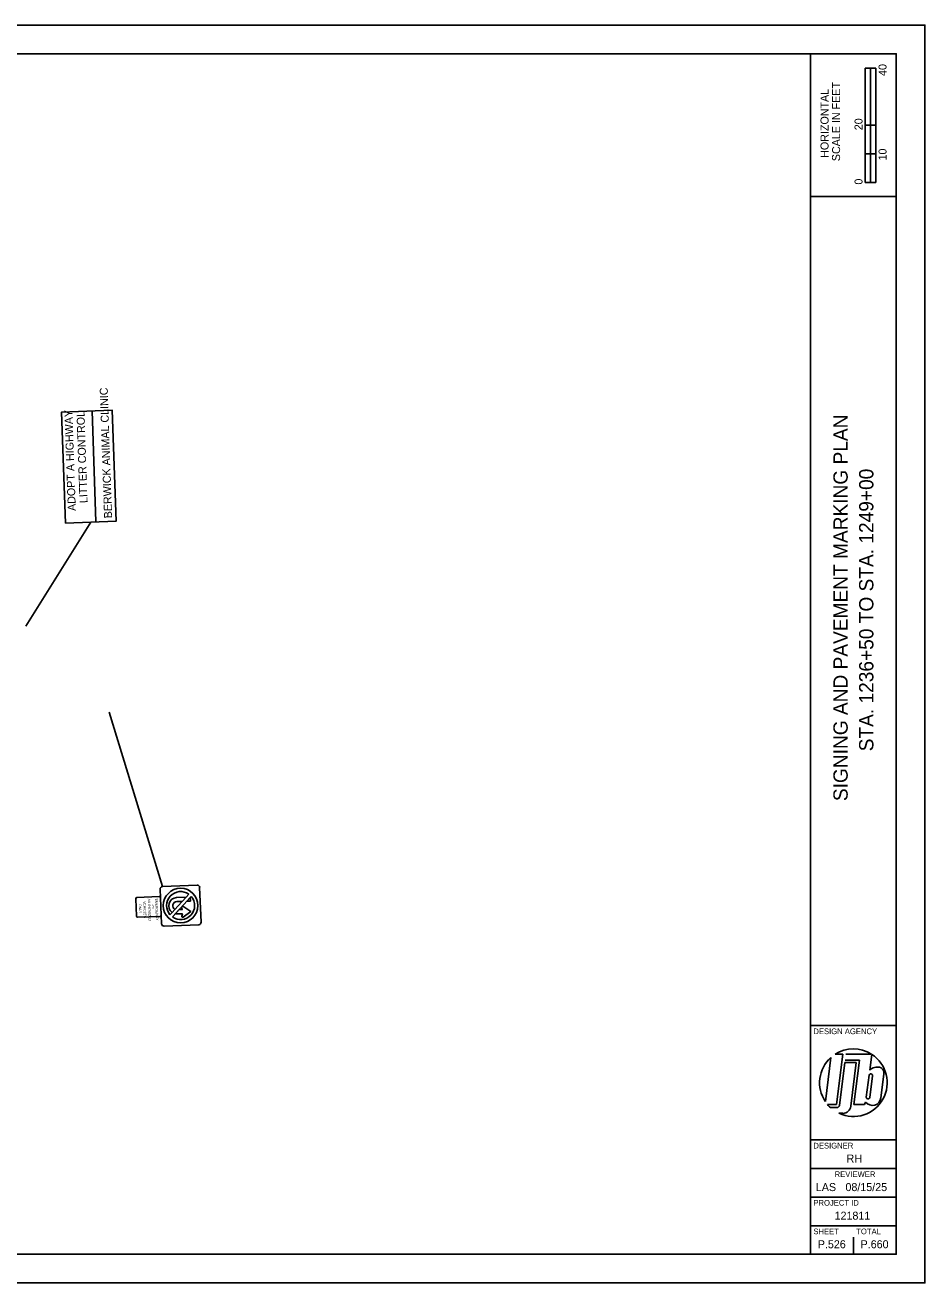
# Model space of a CAD drawing. Extents: x -0.2 to 34, y 0 to 22.
# Drawn here: x 18.26 to 34, y 0 to 22 of the extents above; entities that cross this region are included whole.
import ezdxf

# ---------------------------------------------------------------- set-up
doc = ezdxf.new("R2010")
doc.units = 0
for name, color, linetype in [('SC_Scratch1', 7, 'Continuous'), ('SH_Border', 7, 'Continuous'), ('SH_Cut_Line', 7, 'Continuous'), ('SH_Data', 7, 'Continuous')]:
    doc.layers.add(name, color=color, linetype=linetype)

msp = doc.modelspace()

# ---------------------------------------------------------------- linework, layer by layer
at = {"layer": 'SC_Scratch1'}
for p, q in [((19.497, 13.31), (19.431, 15.252)), ((18.27, 11.485), (19.407, 13.306)), ((19.727, 9.985), (20.663, 6.932)), ((20.836, 6.4), (21.166, 6.758)), ((21.077, 6.747), (20.909, 6.74)), ((21.008, 6.672), (20.912, 6.668)), ((21.15, 6.678), (21.09, 6.675)), ((21.15, 6.678), (21.147, 6.738)), ((21.012, 6.456), (20.921, 6.452)), ((21.009, 6.528), (20.951, 6.525)), ((20.994, 6.57), (21.009, 6.528)), ((21.012, 6.456), (21.001, 6.413)), ((21.157, 6.498), (21.016, 6.587)), ((21.023, 6.397), (21.157, 6.498))]:
    msp.add_line(p, q, dxfattribs=at)
msp.add_lwpolyline([(18.964, 13.291), (18.897, 15.233), (19.784, 15.264), (19.851, 13.322)], close=True, dxfattribs=at)
for points in [[(20.622, 6.888), (20.646, 6.282)], [(21.269, 6.957), (20.663, 6.932)], [(21.338, 6.31), (21.313, 6.915)], [(20.195, 6.718), (20.208, 6.415)], [(20.605, 6.757), (20.216, 6.74)], [(20.64, 6.434), (20.627, 6.736)], [(21.124, 6.797), (21.077, 6.747), (21.008, 6.672), (20.937, 6.595), (20.88, 6.533), (20.83, 6.479)], [(21.008, 6.672), (21.077, 6.747), (20.909, 6.74)], [(20.912, 6.668), (21.008, 6.672)], [(21.147, 6.738), (21.09, 6.675), (21.15, 6.678), (21.147, 6.738)], [(20.231, 6.394), (20.62, 6.411)], [(20.83, 6.479), (20.793, 6.439)], [(20.83, 6.479), (20.88, 6.533)], [(20.994, 6.57), (21.009, 6.528), (20.951, 6.525), (20.886, 6.455)], [(20.921, 6.452), (21.012, 6.456), (21.001, 6.413)], [(21.01, 6.589), (20.994, 6.571)], [(21.023, 6.397), (21.157, 6.498), (21.016, 6.587)], [(20.691, 6.241), (21.296, 6.265)]]:
    msp.add_lwpolyline(points, dxfattribs=at)
msp.add_circle((20.98, 6.599), 0.303, dxfattribs=at)
for centre, radius, start, end in [((20.665, 6.889), 0.0433, 92.3059, 182.3059), ((20.98, 6.599), 0.245, 54.0622, 220.5496), ((20.98, 6.599), 0.245, 54.0622, 220.5496), ((21.27, 6.914), 0.0433, 2.3059, 92.3059), ((20.217, 6.719), 0.0216, 92.4456, 182.4456), ((20.606, 6.735), 0.0216, 2.4456, 92.4456), ((20.915, 6.596), 0.144, 92.3059, 234.094), ((20.915, 6.596), 0.144, 92.3059, 234.094), ((20.98, 6.599), 0.245, 234.0622, 40.5496), ((20.915, 6.596), 0.0721, 92.3059, 240.9798), ((20.915, 6.596), 0.0721, 92.3059, 240.9798), ((20.23, 6.416), 0.0216, 182.4456, 272.4456), ((20.619, 6.433), 0.0216, 272.4456, 2.4456), ((20.915, 6.596), 0.144, 258.5174, 272.3059), ((20.915, 6.596), 0.144, 258.5174, 272.3059), ((21.008, 6.575), 0.0144, 193.0732, 199.6677), ((21.008, 6.575), 0.0144, 193.0732, 199.6677), ((21.014, 6.409), 0.0144, 164.9441, 306.8222), ((21.014, 6.409), 0.0144, 164.9441, 306.8222), ((21.008, 6.575), 0.0144, 57.7896, 81.5386), ((21.008, 6.575), 0.0144, 57.7896, 81.5386), ((20.689, 6.284), 0.0433, 182.3059, 272.3059), ((21.295, 6.308), 0.0433, 272.3059, 2.3059)]:
    msp.add_arc(centre, radius, start, end, dxfattribs=at)
at = {"layer": 'SH_Border'}
for p, q in [((32, 0.5), (32, 21.5)), ((32, 19), (33.5, 19)), ((32, 4.5), (33.5, 4.5)), ((32, 2.5), (33.5, 2.5)), ((32, 2), (33.5, 2)), ((32, 1.5), (33.5, 1.5)), ((32, 1), (33.5, 1))]:
    msp.add_line(p, q, dxfattribs=at)
msp.add_lwpolyline([(1.5, 21.5), (33.5, 21.5), (33.5, 0.5), (1.5, 0.5)], close=True, dxfattribs=at)
at = {"layer": 'SH_Cut_Line'}
msp.add_lwpolyline([(0, 0), (34, 0), (34, 22), (0, 22)], close=True, dxfattribs=at)
at = {"layer": 'SH_Data'}
for p, q in [((32.957, 19.25), (32.957, 21.25)), ((33.144, 21.25), (32.957, 21.25)), ((32.957, 20.25), (32.957, 21.25)), ((32.957, 21.25), (33.05, 21.25)), ((33.05, 21.25), (33.051, 21.25)), ((33.051, 21.25), (33.051, 20.25)), ((33.144, 21.25), (33.144, 19.25)), ((33.051, 20.25), (32.957, 20.25)), ((33.143, 20.25), (33.05, 20.25)), ((33.05, 20.25), (33.05, 19.75)), ((33.143, 19.75), (33.143, 20.25)), ((33.05, 19.75), (32.957, 19.75)), ((32.957, 19.75), (32.957, 19.25)), ((33.05, 19.25), (33.05, 19.75)), ((33.05, 19.75), (33.143, 19.75)), ((33.144, 19.25), (32.957, 19.25)), ((32.957, 19.25), (33.05, 19.25)), ((32.432, 3.998), (32.567, 3.998)), ((32.567, 3.998), (32.456, 3.118)), ((32.617, 4), (33.065, 4)), ((33.07, 3.996), (33.036, 3.72)), ((32.356, 3.94), (32.259, 3.171)), ((32.504, 3.104), (32.599, 3.855)), ((32.599, 3.855), (32.801, 3.855)), ((32.857, 3.896), (32.604, 3.896)), ((32.801, 3.855), (32.704, 3.089)), ((32.758, 3.118), (32.857, 3.896)), ((33.024, 3.631), (32.976, 3.25)), ((33.036, 3.243), (33.084, 3.624)), ((33.283, 3.648), (33.231, 3.237)), ((32.75, 3.5), (32.75, 3.5)), ((32.456, 3.118), (32.299, 3.118)), ((32.947, 3.118), (32.758, 3.118)), ((32.964, 3.161), (32.947, 3.118)), ((32.347, 3.068), (32.463, 3.068)), ((32.565, 2.966), (32.498, 2.966)), ((32.375, 0.675), (32.375, 0.675)), ((32.75, 0.5), (32.75, 0.8))]:
    msp.add_line(p, q, dxfattribs=at)
for centre, radius, start, end in [((32.75, 3.5), 0.591, 57.726, 122.5688), ((32.75, 3.5), 0.591, 244.7646, 57.1575), ((32.75, 3.5), 0.591, 131.8253, 213.7822), ((33.17, 3.586), 0.19, 105.9444, 135.0487), ((33.164, 3.6), 0.175, 66.6782, 105.4185), ((33.177, 3.669), 0.108, 349.2072, 58.7163), ((33.054, 3.628), 0.0301, 352.3298, 173.2777), ((32.75, 3.5), 0.591, 220.2786, 227.0158), ((32.463, 3.109), 0.0417, 270, 352.8038), ((32.565, 3.106), 0.141, 270, 352.8038), ((33.082, 3.255), 0.151, 218.6264, 353.0883), ((33.006, 3.246), 0.0301, 172.3335, 353.274)]:
    msp.add_arc(centre, radius, start, end, dxfattribs=at)

# ---------------------------------------------------------------- texts
at = {"layer": 'SC_Scratch1'}
for s, height, rotation, p in [('BERWICK ANIMAL CLINIC', 0.14, 91.973, (19.782, 13.376)), ('ADOPT A HIGHWAY', 0.14, 91.973, (19.147, 13.504)), ('LITTER CONTROL', 0.14, 91.973, (19.352, 13.642)), ('ONLY', 0.0433, 272.4456, (20.249, 6.626)), ('VEHICLES', 0.0433, 272.4456, (20.326, 6.675)), ('AUTHORIZED', 0.0433, 272.4456, (20.405, 6.72)), ('AND', 0.0288, 272.4456, (20.482, 6.618)), ('EMERGENCY', 0.0433, 272.4456, (20.533, 6.721))]:
    msp.add_text(s, height=height, rotation=rotation, dxfattribs=at).set_placement(p)
at = {"layer": 'SH_Data'}
for s, height, p in [('40', 0.14, (33.33, 21.112)), ('SCALE IN FEET', 0.14, (32.517, 19.621)), ('HORIZONTAL', 0.14, (32.315, 19.679)), ('20', 0.14, (32.91, 20.162)), ('10', 0.14, (33.33, 19.633)), ('0', 0.14, (32.91, 19.211)), ('SIGNING AND PAVEMENT MARKING PLAN ', 0.25, (32.65, 8.427)), ('STA. 1236+50 TO STA. 1249+00', 0.25, (33.1, 9.298))]:
    msp.add_text(s, height=height, rotation=90, dxfattribs=at).set_placement(p)
for s, height, p in [('DESIGN AGENCY', 0.1, (32.05, 4.35)), ('DESIGNER', 0.1, (32.05, 2.35)), ('RH', 0.14, (32.631, 2.105)), ('REVIEWER', 0.1, (32.422, 1.85)), ('LAS', 0.14, (32.093, 1.605)), ('08/15/25', 0.14, (32.611, 1.605)), ('PROJECT ID', 0.1, (32.05, 1.35)), ('121811', 0.14, (32.421, 1.105)), ('SHEET', 0.1, (32.05, 0.85)), ('TOTAL', 0.1, (32.8, 0.85)), ('P.526', 0.14, (32.127, 0.605)), ('P.660', 0.14, (32.876, 0.605))]:
    msp.add_text(s, height=height, dxfattribs=at).set_placement(p)

doc.saveas('drawing.dxf')
